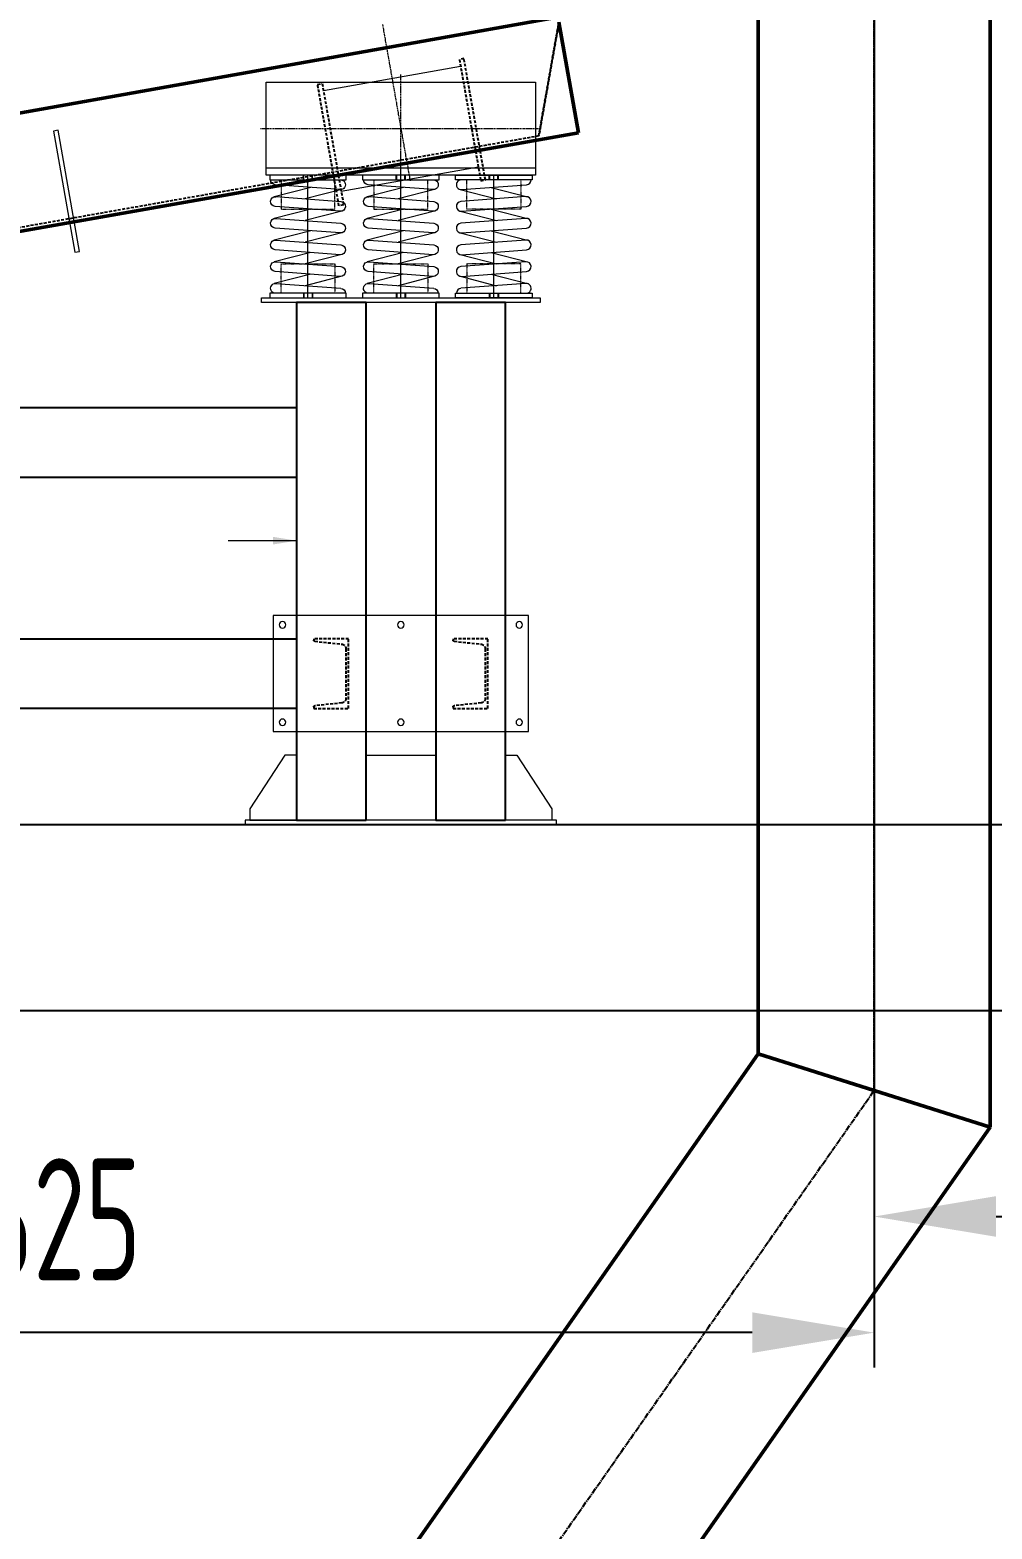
# Model space of a CAD drawing. Header units: millimetres. Extents: x -1263456 to 2767218, y -83310 to 50301.
# Drawn here: x 1100642 to 1102713, y -34295 to -31069 of the extents above; entities that cross this region are included whole.
import ezdxf

# ---------------------------------------------------------------- set-up
doc = ezdxf.new("R2010")
doc.units = ezdxf.units.MM
for name, pattern in [('AM_ISO08W050', [18, 12, -1.5, 3, -1.5]), ('AUSGEZOGEN', [0]), ('CENTER', [7, 4, -1, 1, -1]), ('DASHDOT', [1, 0.5, -0.25, 0, -0.25]), ('HIDDEN', [9.525, 6.35, -3.175])]:
    doc.linetypes.add(name, pattern=pattern)
doc.layers.get('0').update_dxf_attribs({"color": 255, "lineweight": 50})
doc.layers.get('Defpoints').update_dxf_attribs({"linetype": 'AUSGEZOGEN'})
for name, color, linetype, lineweight in [('AM_0', 7, 'Continuous', 50), ('AM_5', 3, 'Continuous', 25), ('AM_7', 4, 'AM_ISO08W050', 25), ('AM_8', 1, 'Continuous', 25), ('Cen', 3, 'CENTER', 13), ('CONT', 2, 'Continuous', 13)]:
    doc.layers.add(name, color=color, linetype=linetype, lineweight=lineweight)
doc.layers.add('Cont-Trolley', color=4, linetype='Continuous')
doc.layers.add('HID', color=2, linetype='HIDDEN')
doc.styles.add('ROMANS', font='romans.shx', dxfattribs={"width": 0.85})
doc.styles.get("Standard").update_dxf_attribs({"font": 'ISOCP.SHX', "width": 0.7})
doc.dimstyles.new('AM_ISO$0', dxfattribs={"dimtxt": 3.5, "dimasz": 3.5, "dimexe": 1, "dimexo": 1, "dimgap": 1.5, "dimtad": 1, "dimdsep": 46, "dimtxsty": 'Standard', "dimcen": 0, "dimclrd": 256, "dimclre": 256, "dimclrt": 2, "dimazin": 2, "dimtp": 0.1, "dimtm": 0.1, "dimtfac": 0.71, "dimtmove": 0, "dimatfit": 3, "dimfxl": 1, "dimlwd": -1, "dimlwe": -1, "dimarcsym": 1})
doc.dimstyles.new('CJN', dxfattribs={"dimtxt": 25, "dimasz": 25, "dimexe": 7.5, "dimexo": 7.5, "dimgap": 7.5, "dimtad": 1, "dimtoh": 1, "dimdec": 1, "dimzin": 12, "dimdsep": 46, "dimtxsty": 'ROMANS', "dimcen": 10, "dimclrd": 9, "dimclre": 9, "dimclrt": 2, "dimadec": 1, "dimazin": 3, "dimtfac": 0.7, "dimtdec": 1, "dimtmove": 0, "dimatfit": 3, "dimfxl": 1, "dimtolj": 1, "dimtzin": 0, "dimlwd": 9, "dimlwe": 9, "dimarcsym": 1})

# ---------------------------------------------------------------- blocks, each defined once
blk = doc.blocks.new('Type_15')
at = {"color": 3, "linetype": 'ByBlock'}
for p, q in [((-10, -10), (-10, 0)), ((-8.8, -10), (-8.8, 0)), ((0, -264), (0, 0)), ((8.8, -10), (8.8, 0)), ((10, -10), (10, 0)), ((-72.6, -30.7), (5.9, -51)), ((-69.2, -31), (70.8, -20.5)), ((-5.9, -26.2), (72.6, -46.5)), ((69.2, -46.2), (-70.8, -56.7)), ((-72.6, -77.4), (5.9, -97.7)), ((69.2, -92.9), (-70.8, -103.4)), ((-69.2, -77.7), (70.8, -67.2)), ((-5.9, -72.9), (72.6, -93.2)), ((-72.6, -124.1), (5.9, -144.4)), ((-69.2, -124.4), (70.8, -113.9)), ((-5.9, -119.6), (72.6, -139.9)), ((69.2, -139.6), (-70.8, -150.1)), ((-69.2, -171.1), (70.8, -160.6)), ((-72.6, -170.8), (5.9, -191.1)), ((69.2, -186.3), (-70.8, -196.8)), ((-5.9, -166.3), (72.6, -186.6)), ((-72.6, -217.5), (5.9, -237.8)), ((-69.2, -217.8), (70.8, -207.3)), ((-5.9, -213), (72.6, -233.3)), ((69.2, -233), (-70.8, -243.5)), ((-10, -254), (-10, -264)), ((-8.8, -254), (-8.8, -264)), ((8.8, -254), (8.8, -264)), ((10, -254), (10, -264))]:
    blk.add_line(p, q, dxfattribs=at)
for points in [[(82.5, -10), (-82.5, -10), (-82.5, 0), (82.5, 0)], [(82.5, -264), (-82.5, -264), (-82.5, -254), (82.5, -254)]]:
    blk.add_lwpolyline(points, close=True, dxfattribs=at)
at = {"color": 3, "linetype": 'DASHDOT'}
for points in [[(58, -10), (58, -73), (-58, -73), (-58, -10)], [(58, -254), (58, -191), (-58, -191), (-58, -254)]]:
    blk.add_lwpolyline(points, dxfattribs=at)
at = {"color": 3, "linetype": 'ByBlock'}
for centre, start, end in [((-70, -20.5), 90, 274.2892), ((70, -10), 274.2892, 0), ((-70, -67.2), 94.2892, 274.2892), ((70, -56.7), 274.2892, 94.2892), ((70, -103.4), 274.2892, 94.2892), ((-70, -113.9), 94.2892, 274.2892), ((-70, -160.6), 94.2892, 274.2892), ((70, -150.1), 274.2892, 94.2892), ((70, -196.8), 274.2892, 94.2892), ((-70, -207.3), 94.2892, 274.2892), ((-70, -254), 94.2892, 180), ((70, -243.5), 270, 94.2892)]:
    blk.add_arc(centre, 10.5, start, end, dxfattribs=at)
blk = doc.blocks.new('*D238')
at = {"layer": 'AM_5', "transparency": 16777216}
for p, q in [((1102459.5, -29658), (1102459.5, -33697.6)), ((1106084.6, -33074.7), (1106084.6, -33697.6)), ((1102722, -33622.6), (1105822.1, -33622.6))]:
    blk.add_line(p, q, dxfattribs=at)
for points in [[(1102722, -33578.8), (1102722, -33666.3), (1102459.5, -33622.6)], [(1105822.1, -33578.8), (1105822.1, -33666.3), (1106084.6, -33622.6)]]:
    blk.add_solid(points, dxfattribs=at)
at = {"layer": 'Defpoints', "color": 0, "transparency": 16777216}
for p in [(1102459.5, -29583, -0.1), (1106084.6, -32999.7, -3.3), (1106084.6, -33622.6)]:
    blk.add_point(p, dxfattribs=at)
at = {"layer": 'AM_5', "color": 2, "transparency": 16777216, "insert": (1104272.1, -33378.8), "char_height": 262.5, "attachment_point": 5, "bg_fill": 3, "box_fill_scale": 1.1, "bg_fill_color": 256, "bg_fill_true_color": 13158600, "bg_fill_transparency": 0}
blk.add_mtext('3625', dxfattribs=at)
blk = doc.blocks.new('*D226')
at = {"layer": 'AM_5', "transparency": 16777216}
for p, q in [((1102459.5, -30505.5), (1102459.5, -33947.6)), ((1098834.4, -33324.7), (1098834.4, -33947.6)), ((1102197, -33872.6), (1099096.9, -33872.6))]:
    blk.add_line(p, q, dxfattribs=at)
for points in [[(1099096.9, -33828.8), (1099096.9, -33916.3), (1098834.4, -33872.6)], [(1102197, -33828.8), (1102197, -33916.3), (1102459.5, -33872.6)]]:
    blk.add_solid(points, dxfattribs=at)
at = {"layer": 'Defpoints', "color": 0, "transparency": 16777216}
for p in [(1102459.5, -30430.5), (1098834.4, -33249.7), (1098834.4, -33872.6)]:
    blk.add_point(p, dxfattribs=at)
at = {"layer": 'AM_5', "color": 2, "transparency": 16777216, "insert": (1100647, -33628.8), "char_height": 262.5, "attachment_point": 5, "bg_fill": 3, "box_fill_scale": 1.1, "bg_fill_color": 256, "bg_fill_true_color": 13158600, "bg_fill_transparency": 0}
blk.add_mtext('3625', dxfattribs=at)
blk = doc.blocks.new('A$Cb9ce5bf2')
at = {"color": 6, "ltscale": 2.25}
for p, q in [((2025.2, 1610.5, 3.2), (1.9, 1970.3, 3.2)), ((64, 1948.2, 3.2), (22, 1709.9, 3.2)), ((22, 1709.9, 3.2), (1981.8, 1364.3, 3.2))]:
    blk.add_line(p, q, dxfattribs=at)
at = {"layer": 'Cen'}
for p, q in [((443.9, 1943, 3.2), (384.3, 1605.4, 3.2)), ((404.3, 1601.6, 3.2), (404.3, 1835.6, 3.2)), ((102.3, 1718.6, 3.2), (706.3, 1718.6, 3.2))]:
    blk.add_line(p, q, dxfattribs=at)
at = {"layer": 'CONT'}
for p, q in [((571.1, 1800.9, 3.2), (275.7, 1853, 3.2)), ((532.9, 1584.2, 3.2), (237.5, 1636.3, 3.2)), ((672, 1595.3, 3.2), (681.8, 1593.5, 3.2))]:
    blk.add_line(p, q, dxfattribs=at)
at = {"layer": 'CONT', "elevation": 3.2}
for points in [[(114.3, 1618.6), (694.3, 1618.6), (694.3, 1818.6), (114.3, 1818.6)], [(1152.3, 1713.7), (1106.3, 1452.7), (1096.5, 1454.4), (1142.5, 1715.4)], [(114.3, 1618.6), (694.3, 1618.6), (694.3, 1634.6), (114.3, 1634.6)], [(104.3, 1344.6), (704.3, 1344.6), (704.3, 1354.6), (104.3, 1354.6)], [(79.3, 255), (79.3, 230), (179.3, 230), (179.3, 370), (154.3, 370)], [(479.3, 370), (329.3, 370), (329.3, 230), (479.3, 230)], [(729.3, 255), (729.3, 230), (629.3, 230), (629.3, 370), (654.3, 370)], [(69.3, 230), (739.3, 230), (739.3, 220), (69.3, 220)]]:
    blk.add_lwpolyline(points, close=True, dxfattribs=at)
at = {"layer": 'CONT', "color": 181, "elevation": 3.2}
blk.add_lwpolyline([(129.3, 670.9), (679.3, 670.9), (679.3, 420.9), (129.3, 420.9)], close=True, dxfattribs=at)
at = {"layer": 'CONT', "color": 181}
for centre in [(149.3, 650.9), (404.3, 650.9), (659.3, 650.9), (149.3, 440.9), (404.3, 440.9), (659.3, 440.9)]:
    blk.add_circle(centre, 7, dxfattribs=at)
at = {"layer": 'Cont-Trolley', "color": 61}
for p, q in [((1867.1, 1118.9, 3.2), (629.3, 1118.9, 3.2)), ((1770.8, 968.9, 3.2), (629.3, 968.9, 3.2))]:
    blk.add_line(p, q, dxfattribs=at)
at = {"layer": 'Cont-Trolley', "color": 61, "elevation": 3.2}
for points in [[(179.3, 230), (179.3, 1344.6), (329.3, 1344.6), (329.3, 230), (329.3, 230), (179.3, 230)], [(479.3, 230), (479.3, 1344.6), (629.3, 1344.6), (629.3, 230), (629.3, 230), (479.3, 230)], [(629.3, 470.9), (1359.6, 470.9), (1359.6, 620.9), (629.3, 620.9), (629.3, 620.9), (629.3, 470.9)]]:
    blk.add_lwpolyline(points, close=True, dxfattribs=at)
at = {"layer": 'HID'}
blk.add_line((107.3, 1703, 3.2), (64, 1948.2, 3.2), dxfattribs=at)
at = {"layer": 'HID', "elevation": 3.2}
blk.add_lwpolyline([(64, 1948.2), (107.3, 1703), (1983.1, 1372.2)], dxfattribs=at)
for points in [[(278.3, 1867.8), (232.3, 1606.8), (222.4, 1608.5), (268.5, 1869.5)], [(573.7, 1815.7), (527.7, 1554.7), (537.6, 1553), (583.6, 1813.9)]]:
    blk.add_lwpolyline(points, close=True, dxfattribs=at)
at = {"layer": 'HID', "color": 61, "elevation": 3.2}
for points in [[(222.5, 599.2), (222.5, 492.5, 0.383864), (231.5, 482.6), (289.7, 476.5, -0.383864), (291.8, 474.1), (291.8, 470.9), (216.8, 470.9), (216.8, 620.9), (291.8, 620.9), (291.8, 617.7, -0.383864), (289.7, 615.3), (231.5, 609.2, 0.383864)], [(522.5, 599.2), (522.5, 492.5, 0.383864), (531.5, 482.6), (589.7, 476.5, -0.383864), (591.8, 474.1), (591.8, 470.9), (516.8, 470.9), (516.8, 620.9), (591.8, 620.9), (591.8, 617.7, -0.383864), (589.7, 615.3), (531.5, 609.2, 0.383864)]]:
    blk.add_lwpolyline(points, format="xyb", close=True, dxfattribs=at)
at = {"layer": 'CONT', "xscale": -1}
blk.add_blockref('Type_15', (204.3, 1618.6, 3.2), dxfattribs=at)
at = {"layer": 'CONT'}
for p in [(404.3, 1618.6, 3.2), (604.3, 1618.6, 3.2)]:
    blk.add_blockref('Type_15', p, dxfattribs=at)
at = {"color": 6, "ltscale": 2.25}
blk.add_leader([(629.3, 831.9, 3.2), (776.2, 831.9, 3.2)], dimstyle='CJN', override={"dimtxt": 54, "dimasz": 50, "dimexe": 10, "dimexo": 10, "dimgap": 10, "dimdec": 0, "dimclrt": 3, "dimfxl": 0.18}, dxfattribs=at)

msp = doc.modelspace()

# ---------------------------------------------------------------- linework, layer by layer
at = {"layer": 'AM_8'}
for p, q in [((1108934.9, -32779.7), (1096784.9, -32779.7)), ((1108934.9, -33179.7), (1096784.9, -33179.7))]:
    msp.add_line(p, q, dxfattribs=at)

# ---------------------------------------------------------------- block references
at = {"layer": 'AM_0', "xscale": -1}
msp.add_blockref('A$Cb9ce5bf2', (1101844.6, -32999.7, -3.2), dxfattribs=at)

# ---------------------------------------------------------------- next in the draw order: dimensions: what is measured, and where the dimension line sits
at = {"layer": 'AM_5'}
dim = msp.add_linear_dim(base=(1106084.6, -33622.6, 0.1), p1=(1102459.5, -29583, 0), p2=(1106084.6, -32999.7, -3.2), dimstyle='AM_ISO$0', override={"dimscale": 75, "dimdec": 0, "dimpost": '', "dimadec": 2, "dimtdec": 6, "dimtfill": 1}, dxfattribs=at)
dim.commit()
dim.dimension.update_dxf_attribs({"geometry": '*D238', "text_midpoint": (1104272.1, -33378.8, 0.1)})

# ---------------------------------------------------------------- next in the draw order: linework, layer by layer
at = {"layer": 'AM_0'}
msp.add_line((1102709.5, -33430.1, 0.1), (1102709.5, -28219.8, 0.1), dxfattribs=at)

# ---------------------------------------------------------------- next in the draw order: dimensions: what is measured, and where the dimension line sits
at = {"layer": 'AM_5'}
dim = msp.add_linear_dim(base=(1098834.4, -33872.6, 0.1), p1=(1102459.5, -30430.5, 0.1), p2=(1098834.4, -33249.7, 0.1), dimstyle='AM_ISO$0', override={"dimscale": 75, "dimdec": 0, "dimtdec": 6, "dimtfill": 1}, dxfattribs=at)
dim.commit()
dim.dimension.update_dxf_attribs({"geometry": '*D226', "text_midpoint": (1100647, -33628.8, 0.1)})

# ---------------------------------------------------------------- next in the draw order: linework, layer by layer
at = {"layer": 'AM_0'}
for p, q in [((1102209.5, -33272.5, 0.1), (1102209.5, -28219.8, 0.1)), ((1097059.9, -40626.9, 0.1), (1102209.5, -33272.5, 0.1)), ((1102709.5, -33430.1, 0.1), (1102209.5, -33272.5, 0.1)), ((1097059.9, -41498.6, 0.1), (1102709.5, -33430.1, 0.1))]:
    msp.add_line(p, q, dxfattribs=at)
at = {"layer": 'AM_7'}
for p, q in [((1102459.5, -33351.3, 0.1), (1102459.5, -28311.4, 0.1)), ((1089659.5, -51631.6, 0.1), (1102459.5, -33351.3, 0.1))]:
    msp.add_line(p, q, dxfattribs=at)

doc.saveas('drawing.dxf')
